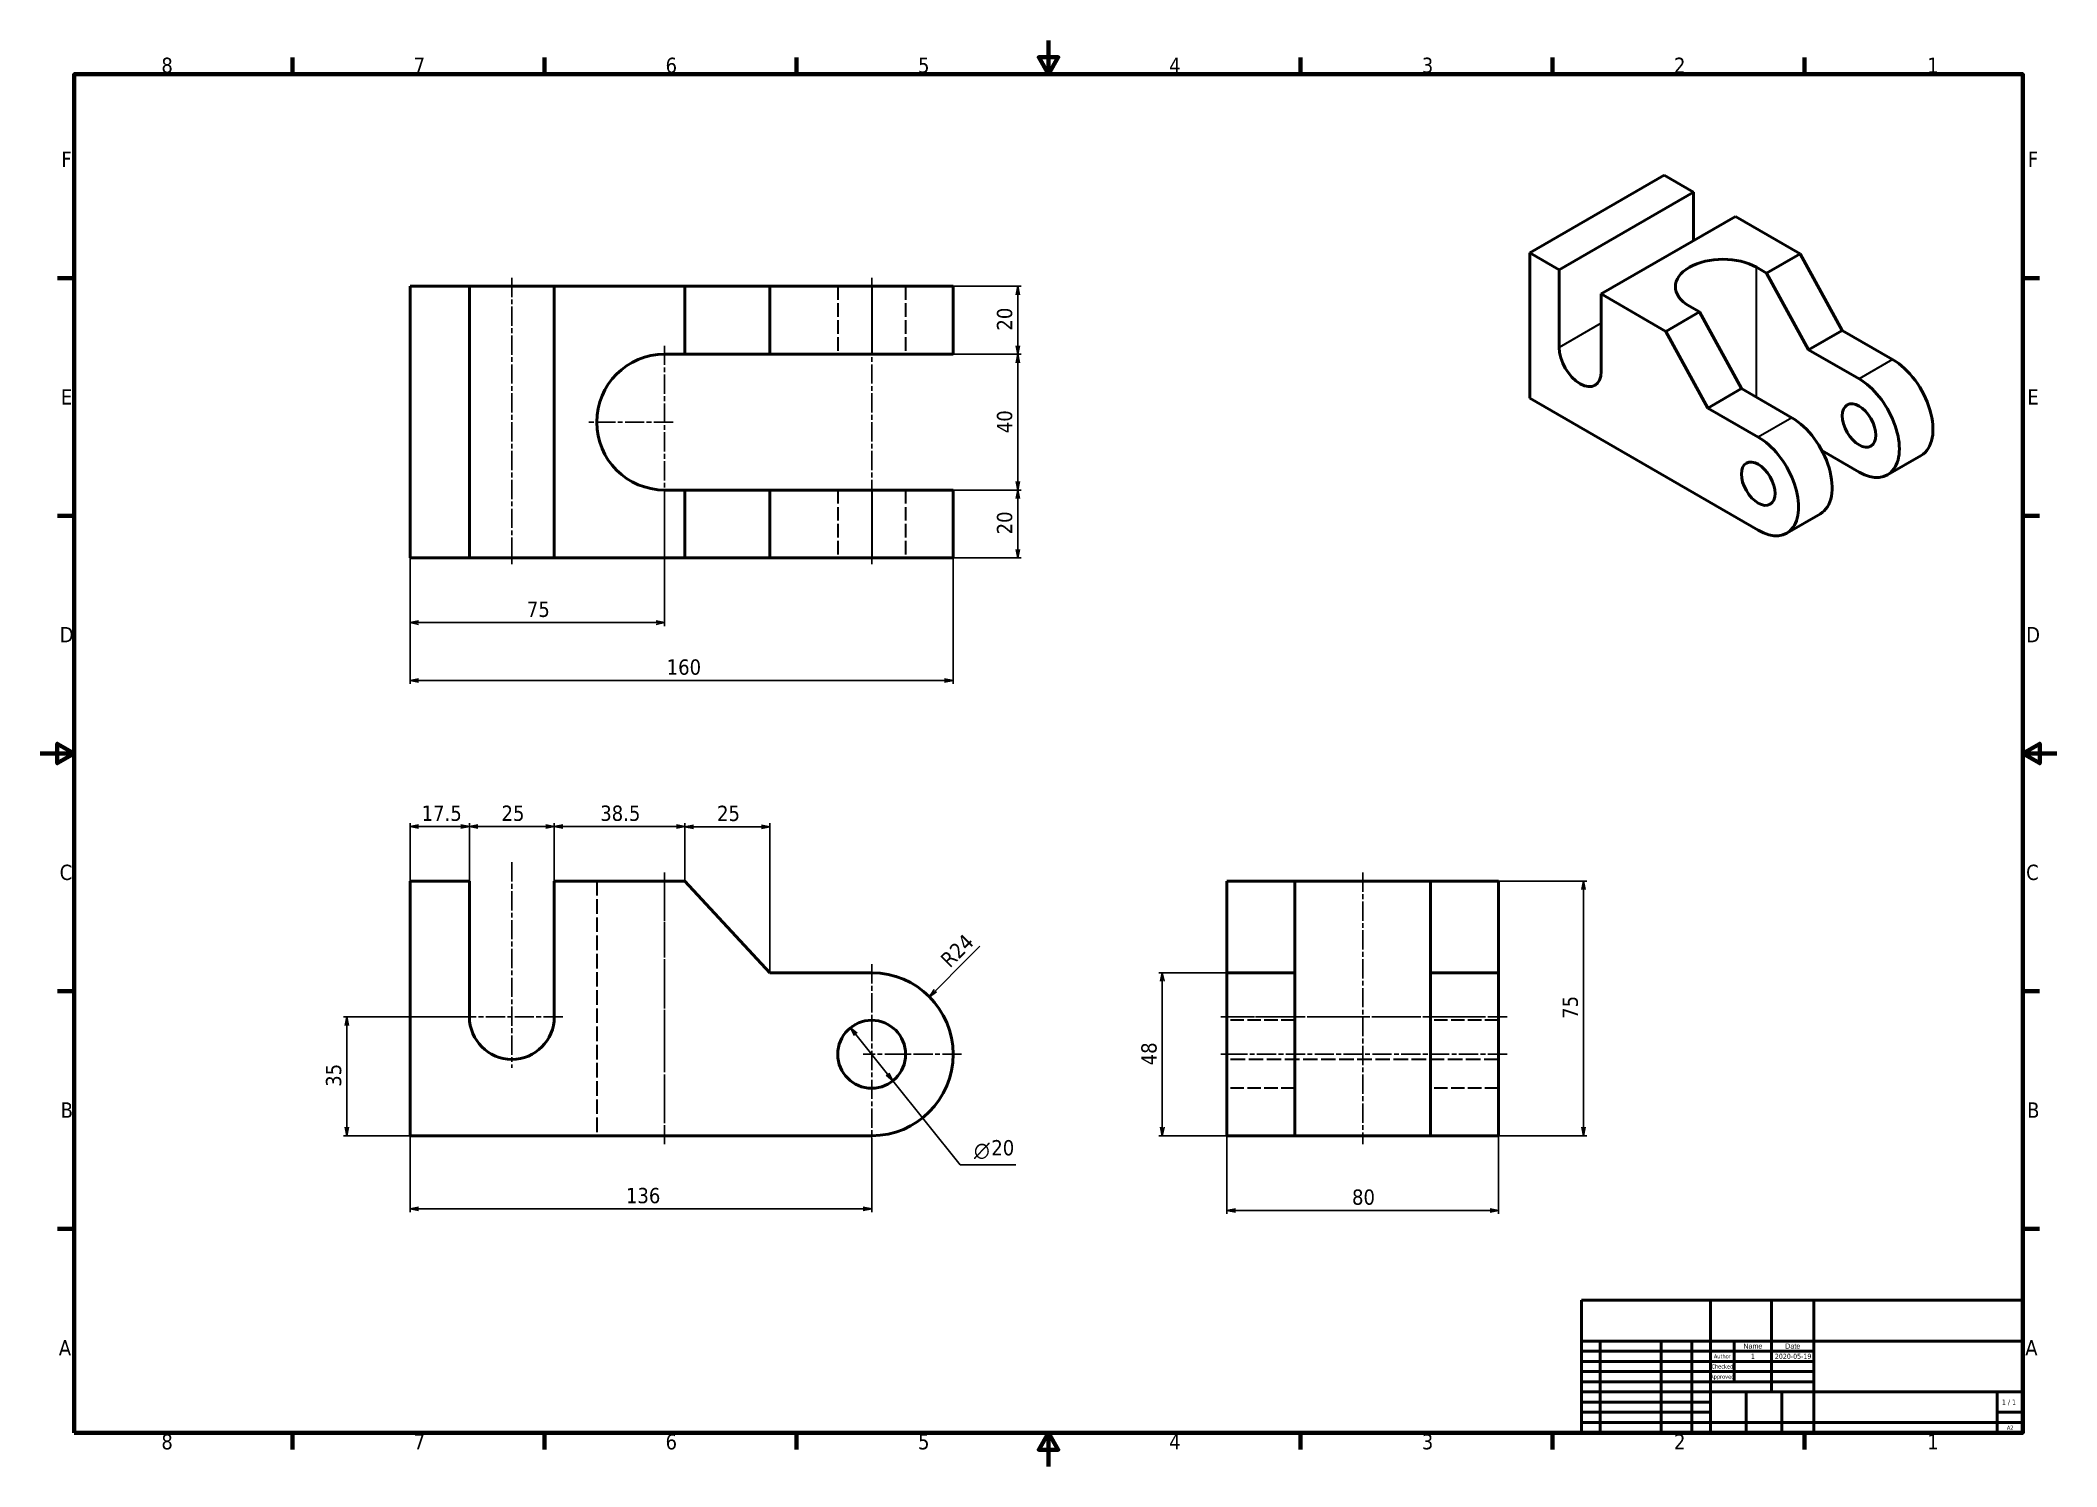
# Model space of a CAD drawing. Header units: millimetres. Extents: x 0 to 594, y 0 to 420.
import ezdxf
from ezdxf.enums import TextEntityAlignment as Align

# ---------------------------------------------------------------- set-up
doc = ezdxf.new("R2010")
doc.units = ezdxf.units.MM
doc.linetypes.add('CHAIN', pattern=[0.3543, 0.2362, -0.0295, 0.0591, -0.0295])
doc.linetypes.add('DASHED', pattern=[0.2068, 0.1655, -0.0413])
for name, color, linetype, lineweight in [('Border (ISO)', 7, 'Continuous', 70), ('Center Mark (ISO)', 7, 'Continuous', 25), ('Centerline (ISO)', 7, 'Continuous', 25), ('Dimension (ISO)', 7, 'Continuous', 25), ('Hidden (ISO)', 7, 'DASHED', 35), ('Hidden Narrow (ISO)', 7, 'DASHED', 25), ('Title (ISO)', 7, 'Continuous', 50), ('Visible (ISO)', 7, 'Continuous', 50), ('Visible Narrow (ISO)', 7, 'Continuous', 35)]:
    doc.layers.add(name, color=color, linetype=linetype, lineweight=lineweight)
doc.styles.add('Note Text (JIS)', font='tahoma.ttf')
doc.styles.add('Text Style12', font='AIGDT___.TTF')
doc.styles.add('Text Style38', font='tahoma.ttf')
doc.styles.add('Text Style39', font='tahoma.ttf')
doc.styles.add('Text Style41', font='tahoma.ttf')

# ---------------------------------------------------------------- blocks, each defined once
blk = doc.blocks.new('Borders Default Border')
at = {"layer": 'Border (ISO)'}
for p, q in [((74.25, 410), (74.25, 414.9)), ((148.5, 410), (148.5, 414.9)), ((222.75, 410), (222.75, 414.9)), ((371.25, 410), (371.25, 414.9)), ((445.5, 410), (445.5, 414.9)), ((519.75, 410), (519.75, 414.9)), ((10, 350), (5.1, 350)), ((584, 350), (588.9, 350)), ((10, 280), (5.1, 280)), ((584, 280), (588.9, 280)), ((10, 140), (5.1, 140)), ((584, 140), (588.9, 140)), ((10, 70), (5.1, 70)), ((584, 70), (588.9, 70)), ((74.25, 10), (74.25, 5.1)), ((148.5, 10), (148.5, 5.1)), ((222.75, 10), (222.75, 5.1)), ((371.25, 10), (371.25, 5.1)), ((445.5, 10), (445.5, 5.1)), ((519.75, 10), (519.75, 5.1))]:
    blk.add_line(p, q, dxfattribs=at)
at = {"layer": 'Border (ISO)', "flags": 128}
for points in [[(297, 420), (297, 410), (294.11, 415), (299.89, 415), (297, 410)], [(10, 10), (10, 410), (584, 410), (584, 10), (10, 10)], [(0, 210), (10, 210), (5, 212.89), (5, 207.11), (10, 210)], [(594, 210), (584, 210), (589, 212.89), (589, 207.11), (584, 210)], [(297, 0), (297, 10), (294.11, 5), (299.89, 5), (297, 10)]]:
    blk.add_lwpolyline(points, dxfattribs=at)
at = {"layer": 'Border (ISO)', "char_height": 4.5, "attachment_point": 7, "style": 'Note Text (JIS)'}
for s, insert in [('8', (35.66, 410.3)), ('7', (109.98, 410.4)), ('6', (184.19, 410.31)), ('5', (258.56, 410.31)), ('4', (332.56, 410.4)), ('3', (406.97, 410.31)), ('2', (481.26, 410.4)), ('1', (555.86, 410.4)), ('F', (6.19, 382.75)), ('F', (585.49, 382.75)), ('E', (6.06, 312.75)), ('E', (585.36, 312.75)), ('D', (5.7, 242.75)), ('D', (585, 242.75)), ('C', (5.69, 172.67)), ('C', (584.99, 172.67)), ('B', (5.98, 102.75)), ('B', (585.28, 102.75)), ('A', (5.44, 32.75)), ('A', (584.74, 32.75)), ('8', (35.66, 5)), ('7', (109.98, 5.1)), ('6', (184.19, 5.01)), ('5', (258.56, 5.01)), ('4', (332.56, 5.1)), ('3', (406.97, 5.01)), ('2', (481.26, 5.1)), ('1', (555.86, 5.1))]:
    blk.add_mtext(s, dxfattribs=dict(at, insert=insert))
blk = doc.blocks.new('Title Blocks JIS')
at = {"layer": 'Title (ISO)'}
for p, q in [((230, 139), (100, 139)), ((100, 139), (100, 100)), ((138, 100), (138, 139)), ((156, 127), (156, 139)), ((168.5, 100), (168.5, 139)), ((230, 100), (230, 139)), ((100, 127), (230, 127)), ((105.5, 100), (105.5, 127)), ((123.5, 100), (123.5, 127)), ((132.5, 100), (132.5, 127)), ((145, 115), (145, 127)), ((156, 112), (156, 127)), ((100, 124), (168.5, 124)), ((100, 121), (168.5, 121)), ((168.5, 118), (100, 118)), ((100, 115), (168.5, 115)), ((138, 112), (100, 112)), ((138, 109), (100, 109)), ((168.5, 112), (138, 112)), ((148.5, 100), (148.5, 112)), ((159, 100), (159, 112)), ((168.5, 112), (230, 112)), ((222.5, 100), (222.5, 112)), ((138, 106), (100, 106)), ((230, 103), (100, 103)), ((222.5, 106), (230, 106)), ((100, 100), (230, 100))]:
    blk.add_line(p, q, dxfattribs=at)
for s, height, style, p in [('Checked', 1.2, 'Text Style41', (141.5, 119.5)), ('Author', 1.2, 'Text Style41', (141.5, 122.5)), ('Approved', 1.2, 'Text Style41', (141.5, 116.5)), ('1 / 1 ', 1.5, 'Text Style39', (226.25, 109))]:
    blk.add_text(s, height=height, dxfattribs=dict(at, style=style)).set_placement(p, align=Align.MIDDLE_CENTER)
at = {"layer": 'Title (ISO)', "char_height": 1.4986, "attachment_point": 5, "style": 'Note Text (JIS)'}
for s, insert, width in [('\\fArial|b0|i0;\\H1.4986;Name', (150.5, 125.5), 10.8457), ('\\fArial|b0|i0;\\H1.4986;Date', (162.25, 125.5), 12.2497)]:
    blk.add_mtext(s, dxfattribs=dict(at, insert=insert, width=width))
at = {"layer": 'Title (ISO)'}
for tag, height, style, p in [('COMPANY', 3.1, 'Text Style38', (199.25, 133)), ('CHECKED_BY', 1.5, 'Text Style39', (150.5, 119.5)), ('CHECKED_DATE', 1.5, 'Text Style39', (162.25, 119.5)), ('ENG_APPROVED_BY', 1.5, 'Text Style39', (150.5, 116.5)), ('ENG_APPROVAL_DATE', 1.5, 'Text Style39', (162.25, 116.5)), ('PART_NUMBER', 3.1, 'Text Style38', (195.5, 107.5))]:
    blk.add_attdef(tag, text='', height=height, dxfattribs=dict(at, style=style)).set_placement(p, align=Align.MIDDLE_CENTER)
at = {"layer": 'Title (ISO)', "style": 'Text Style38'}
blk.add_attdef('TITLE', text='', height=3.1, dxfattribs=at).set_placement((169.5, 126), align=Align.TOP_LEFT)
at = {"layer": 'Title (ISO)'}
for tag, p, height, style in [('AUTHOR_001', (149.91, 121.75), 1.5, 'Text Style39'), ('CREATION_DATE_001', (156.98, 121.75), 1.5, 'Text Style39'), ('Sheet_Size_001', (225.34, 100.89), 1.2, 'Text Style41')]:
    blk.add_attdef(tag, p, '', height=height, dxfattribs=dict(at, style=style))

msp = doc.modelspace()

# ---------------------------------------------------------------- linework, layer by layer
at = {"layer": 'Center Mark (ISO)', "linetype": 'CHAIN', "ltscale": 23.990969}
for p, q in [((183.91, 330.08), (183.91, 285.08)), ((186.41, 307.58), (161.41, 307.58)), ((138.91, 177.97), (138.91, 117.44)), ((244.91, 147.94), (244.91, 94.94)), ((153.91, 132.44), (123.91, 132.44)), ((271.41, 121.44), (242.41, 121.44))]:
    msp.add_line(p, q, dxfattribs=at)
at = {"layer": 'Centerline (ISO)', "linetype": 'CHAIN', "ltscale": 23.990969}
for p, q in [((138.91, 350.08), (138.91, 265.08)), ((244.91, 350.08), (244.91, 265.08)), ((183.91, 174.94), (183.91, 94.94)), ((389.58, 174.94), (389.58, 94.94)), ((432.08, 132.44), (347.08, 132.44)), ((432.08, 121.44), (347.08, 121.44))]:
    msp.add_line(p, q, dxfattribs=at)
at = {"layer": 'Dimension (ISO)'}
for p, q in [((268.91, 347.58), (288.99, 347.58)), ((287.99, 347.58), (287.49, 345.08)), ((287.99, 345.08), (287.99, 347.58)), ((288.49, 345.08), (287.99, 347.58)), ((287.99, 345.08), (287.99, 330.08)), ((268.91, 327.58), (288.99, 327.58)), ((268.91, 327.58), (288.99, 327.58)), ((287.49, 330.08), (287.99, 327.58)), ((287.99, 327.58), (287.49, 325.08)), ((287.99, 330.08), (287.99, 327.58)), ((287.99, 327.58), (288.49, 330.08)), ((287.99, 325.08), (287.99, 327.58)), ((288.49, 325.08), (287.99, 327.58)), ((287.99, 325.08), (287.99, 290.08)), ((268.91, 287.58), (288.99, 287.58)), ((268.91, 287.58), (288.99, 287.58)), ((287.49, 290.08), (287.99, 287.58)), ((287.99, 287.58), (287.49, 285.08)), ((287.99, 290.08), (287.99, 287.58)), ((287.99, 287.58), (288.49, 290.08)), ((287.99, 285.08), (287.99, 287.58)), ((288.49, 285.08), (287.99, 287.58)), ((183.91, 285.08), (183.91, 247.53)), ((287.99, 285.08), (287.99, 270.08)), ((108.91, 267.58), (108.91, 247.53)), ((108.91, 267.58), (108.91, 230.52)), ((268.91, 267.58), (288.99, 267.58)), ((268.91, 267.58), (268.91, 230.52)), ((287.49, 270.08), (287.99, 267.58)), ((287.99, 270.08), (287.99, 267.58)), ((287.99, 267.58), (288.49, 270.08)), ((111.41, 249.03), (108.91, 248.53)), ((111.41, 248.53), (108.91, 248.53)), ((108.91, 248.53), (111.41, 248.03)), ((111.41, 248.53), (181.41, 248.53)), ((183.91, 248.53), (181.41, 249.03)), ((181.41, 248.53), (183.91, 248.53)), ((181.41, 248.03), (183.91, 248.53)), ((111.41, 232.02), (108.91, 231.52)), ((268.91, 231.52), (266.41, 232.02)), ((111.41, 231.52), (108.91, 231.52)), ((108.91, 231.52), (111.41, 231.02)), ((111.41, 231.52), (266.41, 231.52)), ((266.41, 231.52), (268.91, 231.52)), ((266.41, 231.02), (268.91, 231.52)), ((108.91, 172.44), (108.91, 189.48)), ((111.41, 188.98), (108.91, 188.48)), ((111.41, 188.48), (108.91, 188.48)), ((108.91, 188.48), (111.41, 187.98)), ((111.41, 188.48), (123.91, 188.48)), ((126.41, 188.48), (123.91, 188.98)), ((123.91, 188.48), (126.41, 188.48)), ((123.91, 187.98), (126.41, 188.48)), ((126.41, 172.44), (126.41, 189.48)), ((126.41, 172.44), (126.41, 189.48)), ((128.91, 188.98), (126.41, 188.48)), ((128.91, 188.48), (126.41, 188.48)), ((126.41, 188.48), (128.91, 187.98)), ((128.91, 188.48), (148.91, 188.48)), ((151.41, 188.48), (148.91, 188.98)), ((148.91, 188.48), (151.41, 188.48)), ((148.91, 187.98), (151.41, 188.48)), ((151.41, 172.44), (151.41, 189.48)), ((151.41, 172.44), (151.41, 189.48)), ((153.91, 188.98), (151.41, 188.48)), ((153.91, 188.48), (151.41, 188.48)), ((151.41, 188.48), (153.91, 187.98)), ((153.91, 188.48), (187.41, 188.48)), ((189.91, 188.48), (187.41, 188.98)), ((187.41, 188.48), (189.91, 188.48)), ((187.41, 187.98), (189.91, 188.48)), ((189.91, 172.44), (189.91, 189.48)), ((189.91, 172.44), (189.91, 189.44)), ((192.41, 188.94), (189.91, 188.44)), ((192.41, 188.44), (189.91, 188.44)), ((189.91, 188.44), (192.41, 187.94)), ((192.41, 188.44), (212.41, 188.44)), ((214.91, 188.44), (212.41, 188.94)), ((212.41, 188.44), (214.91, 188.44)), ((212.41, 187.94), (214.91, 188.44)), ((214.91, 145.44), (214.91, 189.44)), ((429.58, 172.44), (455.63, 172.44)), ((454.63, 172.44), (454.13, 169.94)), ((454.63, 169.94), (454.63, 172.44)), ((455.13, 169.94), (454.63, 172.44)), ((454.63, 99.94), (454.63, 169.94)), ((263.67, 140.16), (272.48, 148.95)), ((272.48, 148.95), (276.8, 153.26)), ((349.58, 145.44), (329.53, 145.44)), ((330.53, 145.44), (330.03, 142.94)), ((330.53, 142.94), (330.53, 145.44)), ((331.03, 142.94), (330.53, 145.44)), ((330.53, 142.94), (330.53, 99.94)), ((263.32, 140.51), (261.9, 138.39)), ((263.67, 140.16), (261.9, 138.39)), ((261.9, 138.39), (264.02, 139.8)), ((123.91, 132.44), (89.33, 132.44)), ((90.33, 132.44), (89.83, 129.94)), ((90.33, 129.94), (90.33, 132.44)), ((90.83, 129.94), (90.33, 132.44)), ((90.33, 129.94), (90.33, 99.94)), ((240.22, 127.29), (238.66, 129.24)), ((240.61, 127.6), (238.66, 129.24)), ((238.66, 129.24), (239.83, 126.98)), ((249.6, 115.59), (240.22, 127.29)), ((249.21, 115.27), (251.16, 113.63)), ((249.6, 115.59), (251.16, 113.63)), ((251.16, 113.63), (249.99, 115.9)), ((251.16, 113.63), (270.98, 88.9)), ((108.91, 97.44), (89.33, 97.44)), ((89.83, 99.94), (90.33, 97.44)), ((90.33, 99.94), (90.33, 97.44)), ((90.33, 97.44), (90.83, 99.94)), ((108.91, 97.44), (108.91, 74.89)), ((349.58, 97.44), (329.53, 97.44)), ((330.03, 99.94), (330.53, 97.44)), ((330.53, 99.94), (330.53, 97.44)), ((330.53, 97.44), (331.03, 99.94)), ((349.58, 97.44), (349.58, 74.44)), ((429.58, 97.44), (429.58, 74.44)), ((429.58, 97.44), (455.63, 97.44)), ((454.13, 99.94), (454.63, 97.44)), ((454.63, 99.94), (454.63, 97.44)), ((454.63, 97.44), (455.13, 99.94)), ((244.91, 94.94), (244.91, 74.89)), ((270.98, 88.9), (287.38, 88.9)), ((274.78, 88.9), (286.58, 88.9)), ((111.41, 76.39), (108.91, 75.89)), ((111.41, 75.89), (108.91, 75.89)), ((108.91, 75.89), (111.41, 75.39)), ((111.41, 75.89), (242.41, 75.89)), ((244.91, 75.89), (242.41, 76.39)), ((242.41, 75.89), (244.91, 75.89)), ((242.41, 75.39), (244.91, 75.89)), ((352.08, 75.94), (349.58, 75.44)), ((352.08, 75.44), (349.58, 75.44)), ((349.58, 75.44), (352.08, 74.94)), ((352.08, 75.44), (427.08, 75.44)), ((429.58, 75.44), (427.08, 75.94)), ((427.08, 75.44), (429.58, 75.44)), ((427.08, 74.94), (429.58, 75.44))]:
    msp.add_line(p, q, dxfattribs=at)
at = {"layer": 'Hidden (ISO)', "ltscale": 24.17795}
for p, q in [((234.91, 347.58), (234.91, 327.58)), ((254.91, 347.58), (254.91, 327.58)), ((234.91, 287.58), (234.91, 267.58)), ((254.91, 287.58), (254.91, 267.58)), ((369.58, 131.44), (349.58, 131.44)), ((429.58, 131.44), (409.58, 131.44)), ((369.58, 111.44), (349.58, 111.44)), ((429.58, 111.44), (409.58, 111.44))]:
    msp.add_line(p, q, dxfattribs=at)
at = {"layer": 'Hidden (ISO)', "ltscale": 25.904945}
msp.add_line((163.91, 172.44), (163.91, 97.44), dxfattribs=at)
at = {"layer": 'Hidden (ISO)', "ltscale": 25.789812}
msp.add_line((429.58, 119.94), (349.58, 119.94), dxfattribs=at)
at = {"layer": 'Hidden Narrow (ISO)', "ltscale": 18.133463}
msp.add_line((183.91, 97.44), (183.91, 172.44), dxfattribs=at)
at = {"layer": 'Hidden Narrow (ISO)', "ltscale": 18.421295}
msp.add_line((429.58, 132.44), (349.58, 132.44), dxfattribs=at)
at = {"layer": 'Visible (ISO)'}
for p, q in [((478.37, 380.32), (438.77, 357.46)), ((478.37, 380.32), (487.03, 375.32)), ((487.03, 375.32), (447.43, 352.46)), ((487.03, 375.32), (487.03, 361.03)), ((499.4, 368.17), (459.8, 345.31)), ((499.4, 368.17), (518.46, 357.17)), ((438.77, 314.59), (438.77, 357.46)), ((438.77, 357.46), (447.43, 352.46)), ((518.46, 357.17), (508.56, 351.46)), ((518.46, 357.17), (530.83, 334.6)), ((447.43, 352.46), (447.43, 329.6)), ((508.56, 351.46), (505.59, 353.17)), ((520.93, 328.88), (508.56, 351.46)), ((108.91, 347.58), (108.91, 267.58)), ((108.91, 347.58), (126.41, 347.58)), ((126.41, 347.58), (126.41, 267.58)), ((126.41, 347.58), (151.41, 347.58)), ((151.41, 347.58), (189.91, 347.58)), ((151.41, 347.58), (151.41, 267.58)), ((189.91, 347.58), (214.91, 347.58)), ((189.91, 347.58), (189.91, 327.58)), ((214.91, 347.58), (214.91, 327.58)), ((214.91, 347.58), (244.91, 347.58)), ((268.91, 347.58), (244.91, 347.58)), ((268.91, 347.58), (268.91, 327.58)), ((459.8, 345.31), (478.86, 334.31)), ((459.8, 322.45), (459.8, 345.31)), ((488.76, 340.03), (478.86, 334.31)), ((485.79, 341.74), (488.76, 340.03)), ((488.76, 340.03), (501.13, 317.45)), ((478.86, 334.31), (491.24, 311.73)), ((530.83, 334.6), (520.93, 328.88)), ((530.83, 334.6), (545.68, 326.02)), ((189.91, 327.58), (183.91, 327.58)), ((214.91, 327.58), (189.91, 327.58)), ((244.91, 327.58), (214.91, 327.58)), ((244.91, 327.58), (268.91, 327.58)), ((535.78, 320.31), (520.93, 328.88)), ((501.13, 317.45), (491.24, 311.73)), ((501.13, 317.45), (515.98, 308.88)), ((506.08, 275.73), (438.77, 314.59)), ((491.24, 311.73), (506.08, 303.16)), ((535.78, 292.87), (524.84, 299.19)), ((554.08, 297.76), (544.18, 292.04)), ((183.91, 287.58), (189.91, 287.58)), ((189.91, 287.58), (214.91, 287.58)), ((189.91, 287.58), (189.91, 267.58)), ((214.91, 287.58), (214.91, 267.58)), ((214.91, 287.58), (244.91, 287.58)), ((268.91, 287.58), (244.91, 287.58)), ((268.91, 287.58), (268.91, 267.58)), ((524.38, 280.61), (514.48, 274.89)), ((108.91, 267.58), (126.41, 267.58)), ((126.41, 267.58), (151.41, 267.58)), ((151.41, 267.58), (189.91, 267.58)), ((189.91, 267.58), (214.91, 267.58)), ((214.91, 267.58), (244.91, 267.58)), ((268.91, 267.58), (244.91, 267.58)), ((108.91, 97.44), (108.91, 172.44)), ((108.91, 172.44), (126.41, 172.44)), ((126.41, 172.44), (126.41, 132.44)), ((151.41, 172.44), (189.91, 172.44)), ((151.41, 132.44), (151.41, 172.44)), ((189.91, 172.44), (214.91, 145.44)), ((369.58, 172.44), (349.58, 172.44)), ((349.58, 172.44), (349.58, 145.44)), ((369.58, 172.44), (369.58, 145.44)), ((409.58, 172.44), (369.58, 172.44)), ((409.58, 145.44), (409.58, 172.44)), ((429.58, 172.44), (409.58, 172.44)), ((429.58, 172.44), (429.58, 145.44)), ((214.91, 145.44), (244.91, 145.44)), ((369.58, 145.44), (349.58, 145.44)), ((349.58, 97.44), (349.58, 145.44)), ((369.58, 97.44), (369.58, 145.44)), ((429.58, 145.44), (409.58, 145.44)), ((409.58, 145.44), (409.58, 97.44)), ((429.58, 97.44), (429.58, 145.44)), ((244.91, 97.44), (108.91, 97.44)), ((369.58, 97.44), (349.58, 97.44)), ((409.58, 97.44), (369.58, 97.44)), ((429.58, 97.44), (409.58, 97.44))]:
    msp.add_line(p, q, dxfattribs=at)
msp.add_circle((244.91, 121.44), 10, dxfattribs=at)
for centre, radius, start, end in [((183.91, 307.58), 20, 90, 270), ((244.91, 121.44), 24, 270, 90), ((138.91, 132.44), 12.5, 180, 0)]:
    msp.add_arc(centre, radius, start, end, dxfattribs=at)
for centre, major_axis, start_param, end_param in [((495.69, 347.46), (-14, 0), 3.926991, 7.068583), ((453.62, 326.02), (4.38, -7.58), 3.926991, 7.068583), ((545.68, 312.31), (8.4, -14.55), 0, 2.356194), ((535.78, 306.59), (8.4, -14.55), 5.497787, 8.63938), ((506.08, 289.44), (8.4, -14.55), 5.497787, 8.63938), ((515.98, 295.16), (8.4, -14.55), 0, 2.356194)]:
    msp.add_ellipse(centre, major_axis=major_axis, ratio=0.57735, start_param=start_param, end_param=end_param, dxfattribs=at)
for centre in [(535.78, 306.59), (506.08, 289.44)]:
    msp.add_ellipse(centre, major_axis=(-3.5, 6.06), ratio=0.57735, dxfattribs=at)
at = {"layer": 'Visible Narrow (ISO)'}
for p, q in [((505.59, 314.88), (505.59, 353.17)), ((244.91, 347.58), (244.91, 327.58)), ((459.8, 336.74), (447.43, 329.6)), ((545.68, 326.02), (535.78, 320.31)), ((515.98, 308.88), (506.08, 303.16)), ((244.91, 287.58), (244.91, 267.58))]:
    msp.add_line(p, q, dxfattribs=at)

# ---------------------------------------------------------------- block references
msp.add_blockref('Borders Default Border', (0, 0))
msp.add_blockref('Title Blocks JIS', (354, -90)).add_auto_attribs({'CREATION_DATE_001': '2020-05-19', 'AUTHOR_001': '1', 'Sheet_Size_001': 'A2'})

# ---------------------------------------------------------------- texts
at = {"layer": 'Dimension (ISO)', "char_height": 4.5, "attachment_point": 7, "style": 'Note Text (JIS)'}
for s, insert, rotation in [('20', (286.39, 334.53), 90), ('40', (286.39, 304.32), 90), ('20', (286.39, 274.53), 90), ('24', (270.55, 149.28), 44.9406), ('R', (267.92, 146.66), 44.9406), ('75', (453.03, 131.86), 90), ('48', (328.93, 118.18), 90), ('35', (88.73, 111.85), 90)]:
    msp.add_mtext(s, dxfattribs=dict(at, insert=insert, rotation=rotation))
at = {"layer": 'Dimension (ISO)', "char_height": 4.5, "attachment_point": 7}
for s, insert, style in [('75', (143.33, 250.13), 'Note Text (JIS)'), ('160', (184.52, 233.12), 'Note Text (JIS)'), ('17.5', (112.33, 190.08), 'Note Text (JIS)'), ('25', (135.86, 190.08), 'Note Text (JIS)'), ('38.5', (164.95, 190.08), 'Note Text (JIS)'), ('25', (199.36, 190.04), 'Note Text (JIS)'), ('\\fAIGDT|b0|i0|p0;n', (275.04, 90.55), 'Text Style12'), ('20', (280.15, 91.58), 'Note Text (JIS)'), ('136', (172.52, 77.49), 'Note Text (JIS)'), ('80', (386.42, 77.04), 'Note Text (JIS)')]:
    msp.add_mtext(s, dxfattribs=dict(at, insert=insert, style=style))

doc.saveas('drawing.dxf')
